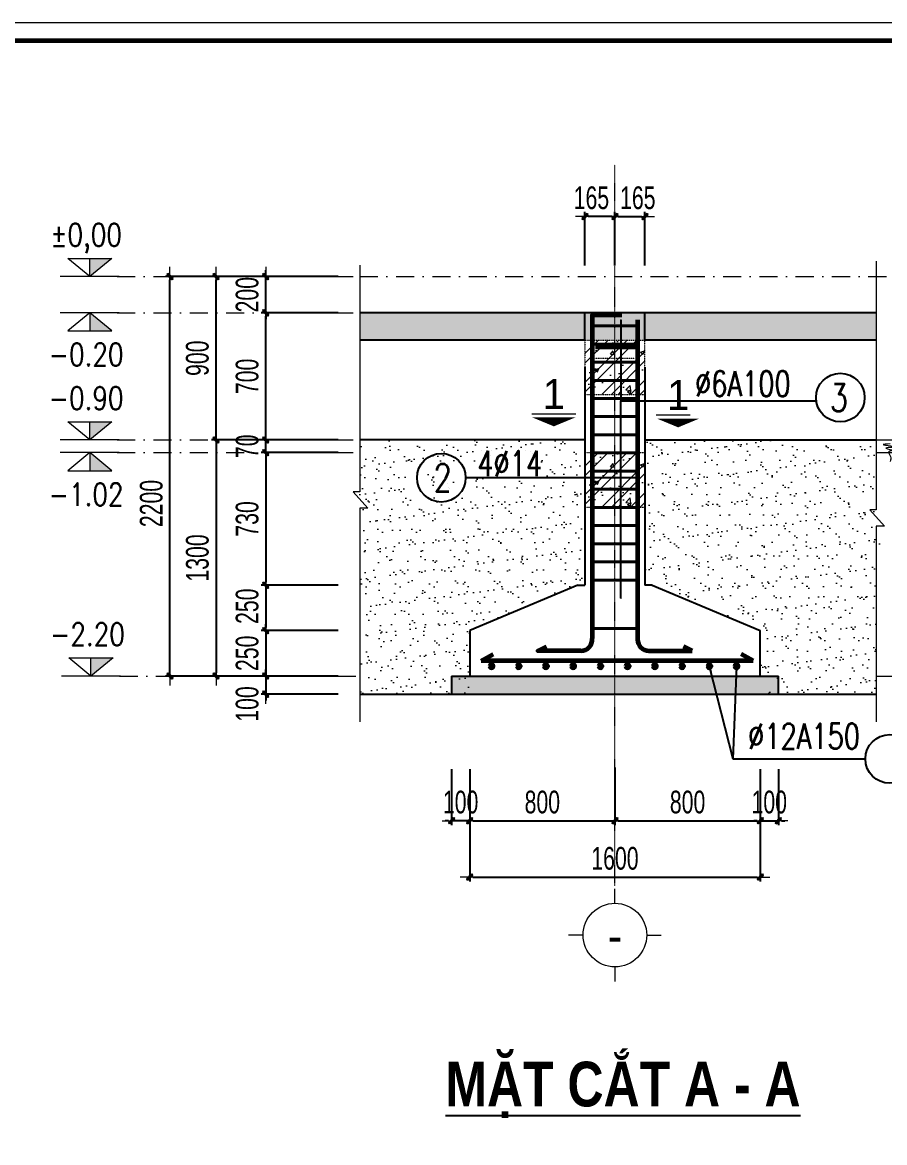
# Model space of a CAD drawing. Header units: millimetres. Extents: x -182770 to 489476, y -561170 to -280028.
# Drawn here: x -43310 to -38560, y -518758 to -512589 of the extents above; entities that cross this region are included whole.
import ezdxf
from ezdxf.enums import TextEntityAlignment as Align

# ---------------------------------------------------------------- set-up
doc = ezdxf.new("R2010")
doc.units = ezdxf.units.MM
doc.header["$MEASUREMENT"] = 0
doc.header["$PDMODE"] = 32
doc.linetypes.add('DASHDOT', pattern=[1, 0.5, -0.25, 0, -0.25])
doc.linetypes.add('HIDDEN', pattern=[0.375, 0.25, -0.125])
doc.layers.get('Defpoints').update_dxf_attribs({"color": 1})
for name, color, linetype, lineweight in [('Khungten_LCDI', 7, 'Continuous', 5), ('LC Dim', 8, 'Continuous', 18), ('LC Hatch', 252, 'Continuous', 9), ('LC ISO', 153, 'Continuous', 13), ('LC Khac', 4, 'Continuous', 9), ('LC MANH DUT', 35, 'HIDDEN', 5), ('LC Net dam2', 6, 'Continuous', 40), ('LC Net dam3', 1, 'Continuous', 60), ('LC Net manh', 133, 'Continuous', 5), ('LC Net thay', 63, 'Continuous', 25), ('LC Net truc', 79, 'DASHDOT', 13), ('LC Text1', 3, 'Continuous', 20), ('LC Text2', 7, 'Continuous', 25)]:
    doc.layers.add(name, color=color, linetype=linetype, lineweight=lineweight)
doc.styles.add('HOATBIF', font='hoatbif.shx', dxfattribs={"width": 0.7})
doc.styles.add('Khungten', font='VHAVAN.TTF', dxfattribs={"width": 0.9, "height": 5000})
doc.styles.add('LC 1', font='VHAVANB.TTF')
doc.styles.add('LC 3', font='vnsimli.shx', dxfattribs={"width": 0.75})
doc.styles.add('LC3', font='VHARIALB.TTF', dxfattribs={"width": 0.8})
doc.styles.add('T1', font='Vnsimli.shx', dxfattribs={"width": 0.8})
doc.styles.add('Title', font='VHBLACK.TTF', dxfattribs={"width": 0.8})
doc.dimstyles.new('1-100(1-50)', dxfattribs={"dimscale": 50, "dimtxt": 2.5, "dimasz": 0.35, "dimexe": 0.5, "dimexo": 0, "dimgap": 0.8, "dimtad": 1, "dimdec": 0, "dimzin": 0, "dimdsep": 46, "dimtxsty": 'HOATBIF', "dimblk1": 'DOT', "dimblk2": 'DOT', "dimsah": 1, "dimcen": -1, "dimdle": 1, "dimclrd": 256, "dimclre": 256, "dimclrt": 4, "dimadec": 3, "dimazin": 2, "dimtfac": 0.333333, "dimtdec": 0, "dimtix": 1, "dimtmove": 2, "dimatfit": 3, "dimldrblk": 'DOT', "dimfxl": 1, "dimtvp": 0.833333, "dimtolj": 1, "dimtzin": 0, "dimarcsym": 0})

# ---------------------------------------------------------------- blocks, each defined once
blk = doc.blocks.new('lcdi fix')
at = {"layer": 'Defpoints', "lineweight": 0}
blk.add_lwpolyline([(-1200, -14850), (-1200, 14850), (40800, 14850), (40800, -14850)], close=True, dxfattribs=at)
at = {"layer": 'Khungten_LCDI', "color": 5, "lineweight": 60}
blk.add_lwpolyline([(0, -14650), (0, 14650), (40600, 14650), (40600, -14650)], close=True, dxfattribs=at)
at = {"color": 7, "style": 'Khungten', "width": 0.8}
for tag, p in [('REVISION', (39499, -10746)), ('NGAYHT', (39546, -11609))]:
    blk.add_attdef(tag, text='', height=200, dxfattribs=at).set_placement(p, align=Align.CENTER)
at = {"layer": 'LC Text1', "color": 3, "style": 'LC 1', "width": 1.834006}
for tag, p, p2 in [('TENBANVE1', (36913, -8886), (40339, -8886)), ('TENBANVE2', (36913, -9562), (40339, -9562))]:
    blk.add_attdef(tag, text='', height=250, dxfattribs=at).set_placement(p, p2, align=Align.FIT)
at = {"layer": 'LC Text1', "style": 'Title', "width": 0.7}
blk.add_attdef('SOBANVE', text='', height=250, dxfattribs=at).set_placement((39562, -13896), align=Align.CENTER)
blk = doc.blocks.new('DOT')
at = {"layer": 'LC Dim'}
blk.add_line((-3, 0), (3, 0), dxfattribs=at)
at = {"layer": 'LC Dim', "color": 4}
blk.add_line((-1, -1), (1, 1), dxfattribs=at)
blk.add_lwpolyline([(0.5, 1), (-1, -0.5), (-0.5, -1), (1, 0.5)], close=True, dxfattribs=at)
blk = doc.blocks.new('*D581')
at = {"layer": 'Defpoints', "color": 0, "ltscale": 2, "transparency": 16777216}
for p in [(-40845.6, -516700.9), (-40045.6, -516692.9), (-40045.6, -516985.5)]:
    blk.add_point(p, dxfattribs=at)
at = {"layer": 'LC Dim', "lineweight": -2, "ltscale": 2, "transparency": 16777216}
for p, q in [((-40845.6, -516700.9), (-40845.6, -517010.5)), ((-40045.6, -516692.9), (-40045.6, -517010.5)), ((-40828.1, -516985.5), (-40063.1, -516985.5))]:
    blk.add_line(p, q, dxfattribs=at)
at = {"layer": 'LC Dim', "lineweight": -2, "ltscale": 2, "transparency": 16777216, "xscale": 17.5, "yscale": 17.5, "zscale": 17.5, "rotation": 180}
blk.add_blockref('DOT', (-40845.6, -516985.5), dxfattribs=at)
at = {"layer": 'LC Dim', "lineweight": -2, "ltscale": 2, "transparency": 16777216, "xscale": 17.5, "yscale": 17.5, "zscale": 17.5}
blk.add_blockref('DOT', (-40045.6, -516985.5), dxfattribs=at)
at = {"layer": 'LC Dim', "color": 4, "ltscale": 2, "transparency": 16777216, "insert": (-40445.6, -516883), "char_height": 125, "attachment_point": 5, "style": 'HOATBIF'}
blk.add_mtext('\\A1;800', dxfattribs=at)
blk = doc.blocks.new('_Dot')
at = {"color": 0, "linetype": 'ByBlock', "lineweight": -2}
blk.add_line((-0.5, 0), (-1, 0), dxfattribs=at)
at = {"color": 0, "linetype": 'ByBlock', "const_width": 0.5}
blk.add_lwpolyline([(-0.25, 0, 1), (0.25, 0, 1)], format="xyb", close=True, dxfattribs=at)
blk = doc.blocks.new('*D582')
at = {"layer": 'Defpoints', "color": 0, "ltscale": 2, "transparency": 16777216}
for p in [(-40045.6, -516692.9), (-39245.6, -516700.9), (-39245.6, -516985.5)]:
    blk.add_point(p, dxfattribs=at)
at = {"layer": 'LC Dim', "lineweight": -2, "ltscale": 2, "transparency": 16777216}
for p, q in [((-40045.6, -516692.9), (-40045.6, -517010.5)), ((-39245.6, -516700.9), (-39245.6, -517010.5)), ((-40028.1, -516985.5), (-39263.1, -516985.5))]:
    blk.add_line(p, q, dxfattribs=at)
at = {"layer": 'LC Dim', "lineweight": -2, "ltscale": 2, "transparency": 16777216, "xscale": 17.5, "yscale": 17.5, "zscale": 17.5, "rotation": 180}
blk.add_blockref('DOT', (-40045.6, -516985.5), dxfattribs=at)
at = {"layer": 'LC Dim', "lineweight": -2, "ltscale": 2, "transparency": 16777216, "xscale": 17.5, "yscale": 17.5, "zscale": 17.5}
blk.add_blockref('DOT', (-39245.6, -516985.5), dxfattribs=at)
at = {"layer": 'LC Dim', "color": 4, "ltscale": 2, "transparency": 16777216, "insert": (-39645.6, -516883), "char_height": 125, "attachment_point": 5, "style": 'HOATBIF'}
blk.add_mtext('\\A1;800', dxfattribs=at)
blk = doc.blocks.new('*D583')
at = {"layer": 'Defpoints', "color": 0, "ltscale": 2, "transparency": 16777216}
for p in [(-40845.6, -516700.9), (-39245.6, -516700.9), (-39245.6, -517295.5)]:
    blk.add_point(p, dxfattribs=at)
at = {"layer": 'LC Dim', "lineweight": -2, "ltscale": 2, "transparency": 16777216}
for p, q in [((-40845.6, -516700.9), (-40845.6, -517320.5)), ((-39245.6, -516700.9), (-39245.6, -517320.5)), ((-40828.1, -517295.5), (-39263.1, -517295.5))]:
    blk.add_line(p, q, dxfattribs=at)
at = {"layer": 'LC Dim', "lineweight": -2, "ltscale": 2, "transparency": 16777216, "xscale": 17.5, "yscale": 17.5, "zscale": 17.5, "rotation": 180}
blk.add_blockref('DOT', (-40845.6, -517295.5), dxfattribs=at)
at = {"layer": 'LC Dim', "lineweight": -2, "ltscale": 2, "transparency": 16777216, "xscale": 17.5, "yscale": 17.5, "zscale": 17.5}
blk.add_blockref('DOT', (-39245.6, -517295.5), dxfattribs=at)
at = {"layer": 'LC Dim', "color": 4, "ltscale": 2, "transparency": 16777216, "insert": (-40045.6, -517193), "char_height": 125, "attachment_point": 5, "style": 'HOATBIF'}
blk.add_mtext('\\A1;1600', dxfattribs=at)
blk = doc.blocks.new('*D584')
at = {"layer": 'Defpoints', "color": 0, "ltscale": 2, "transparency": 16777216}
for p in [(-40945.6, -516700.9), (-40845.6, -516700.9), (-40945.6, -516985.5)]:
    blk.add_point(p, dxfattribs=at)
at = {"layer": 'LC Dim', "lineweight": -2, "ltscale": 2, "transparency": 16777216}
for p, q in [((-40945.6, -516700.9), (-40945.6, -517010.5)), ((-40845.6, -516700.9), (-40845.6, -517010.5)), ((-40963.1, -516985.5), (-40980.6, -516985.5)), ((-40845.6, -516985.5), (-40945.6, -516985.5)), ((-40828.1, -516985.5), (-40810.6, -516985.5))]:
    blk.add_line(p, q, dxfattribs=at)
at = {"layer": 'LC Dim', "lineweight": -2, "ltscale": 2, "transparency": 16777216, "xscale": 17.5, "yscale": 17.5, "zscale": 17.5}
blk.add_blockref('DOT', (-40945.6, -516985.5), dxfattribs=at)
at = {"layer": 'LC Dim', "lineweight": -2, "ltscale": 2, "transparency": 16777216, "xscale": 17.5, "yscale": 17.5, "zscale": 17.5, "rotation": 180}
blk.add_blockref('DOT', (-40845.6, -516985.5), dxfattribs=at)
at = {"layer": 'LC Dim', "color": 4, "ltscale": 2, "transparency": 16777216, "insert": (-40895.6, -516883), "char_height": 125, "attachment_point": 5, "style": 'HOATBIF'}
blk.add_mtext('\\A1;100', dxfattribs=at)
blk = doc.blocks.new('*D585')
at = {"layer": 'Defpoints', "color": 0, "ltscale": 2, "transparency": 16777216}
for p in [(-39245.6, -516700.9), (-39145.6, -516700.9), (-39145.6, -516985.5)]:
    blk.add_point(p, dxfattribs=at)
at = {"layer": 'LC Dim', "lineweight": -2, "ltscale": 2, "transparency": 16777216}
for p, q in [((-39245.6, -516700.9), (-39245.6, -517010.5)), ((-39145.6, -516700.9), (-39145.6, -517010.5)), ((-39263.1, -516985.5), (-39280.6, -516985.5)), ((-39245.6, -516985.5), (-39145.6, -516985.5)), ((-39128.1, -516985.5), (-39110.6, -516985.5))]:
    blk.add_line(p, q, dxfattribs=at)
at = {"layer": 'LC Dim', "lineweight": -2, "ltscale": 2, "transparency": 16777216, "xscale": 17.5, "yscale": 17.5, "zscale": 17.5}
blk.add_blockref('DOT', (-39245.6, -516985.5), dxfattribs=at)
at = {"layer": 'LC Dim', "lineweight": -2, "ltscale": 2, "transparency": 16777216, "xscale": 17.5, "yscale": 17.5, "zscale": 17.5, "rotation": 180}
blk.add_blockref('DOT', (-39145.6, -516985.5), dxfattribs=at)
at = {"layer": 'LC Dim', "color": 4, "ltscale": 2, "transparency": 16777216, "insert": (-39195.6, -516883), "char_height": 125, "attachment_point": 5, "style": 'HOATBIF'}
blk.add_mtext('\\A1;100', dxfattribs=at)
blk = doc.blocks.new('TIEUDE1')
at = {"layer": 'LC Text2', "color": 7, "style": 'LC 1'}
blk.add_attdef('TIªU§Ò', text='', height=5, dxfattribs=at).set_placement((0, 0), align=Align.BOTTOM_CENTER)
blk.add_attdef('TL', text='', height=3, dxfattribs=at).set_placement((0, -2), align=Align.TOP_CENTER)
blk = doc.blocks.new('*D586')
at = {"layer": 'Defpoints', "color": 0, "ltscale": 2, "transparency": 16777216}
for p in [(-39880.6, -513657.8), (-40045.6, -513926.8), (-39880.6, -513926.8)]:
    blk.add_point(p, dxfattribs=at)
at = {"layer": 'LC Dim', "lineweight": -2, "ltscale": 2, "transparency": 16777216}
for p, q in [((-40045.6, -513926.8), (-40045.6, -513632.8)), ((-40028.1, -513657.8), (-39898.1, -513657.8)), ((-39880.6, -513926.8), (-39880.6, -513632.8))]:
    blk.add_line(p, q, dxfattribs=at)
at = {"layer": 'LC Dim', "lineweight": -2, "ltscale": 2, "transparency": 16777216, "xscale": 17.5, "yscale": 17.5, "zscale": 17.5, "rotation": 180}
blk.add_blockref('DOT', (-40045.6, -513657.8), dxfattribs=at)
at = {"layer": 'LC Dim', "lineweight": -2, "ltscale": 2, "transparency": 16777216, "xscale": 17.5, "yscale": 17.5, "zscale": 17.5}
blk.add_blockref('DOT', (-39880.6, -513657.8), dxfattribs=at)
at = {"layer": 'LC Dim', "color": 4, "ltscale": 2, "transparency": 16777216, "insert": (-39919.7, -513555.3), "char_height": 125, "attachment_point": 5, "style": 'HOATBIF'}
blk.add_mtext('\\A1;165', dxfattribs=at)
blk = doc.blocks.new('*D587')
at = {"layer": 'Defpoints', "color": 0, "ltscale": 2, "transparency": 16777216}
for p in [(-40210.6, -513657.8), (-40210.6, -513926.8), (-40045.6, -513926.8)]:
    blk.add_point(p, dxfattribs=at)
at = {"layer": 'LC Dim', "lineweight": -2, "ltscale": 2, "transparency": 16777216}
for p, q in [((-40210.6, -513926.8), (-40210.6, -513632.8)), ((-40063.1, -513657.8), (-40193.1, -513657.8)), ((-40045.6, -513926.8), (-40045.6, -513632.8))]:
    blk.add_line(p, q, dxfattribs=at)
at = {"layer": 'LC Dim', "lineweight": -2, "ltscale": 2, "transparency": 16777216, "xscale": 17.5, "yscale": 17.5, "zscale": 17.5, "rotation": 180}
blk.add_blockref('DOT', (-40210.6, -513657.8), dxfattribs=at)
at = {"layer": 'LC Dim', "lineweight": -2, "ltscale": 2, "transparency": 16777216, "xscale": 17.5, "yscale": 17.5, "zscale": 17.5}
blk.add_blockref('DOT', (-40045.6, -513657.8), dxfattribs=at)
at = {"layer": 'LC Dim', "color": 4, "ltscale": 2, "transparency": 16777216, "insert": (-40175.2, -513555.3), "char_height": 125, "attachment_point": 5, "style": 'HOATBIF'}
blk.add_mtext('\\A1;165', dxfattribs=at)
blk = doc.blocks.new('theptron1')
at = {"layer": 'LC Net dam3'}
for p, q in [((-0.5, 0), (0.5, 0)), ((-0.35, 0.35), (0.35, -0.35)), ((0.35, 0.35), (-0.35, -0.35)), ((0, 0.5), (0, -0.5))]:
    blk.add_line(p, q, dxfattribs=at)
blk.add_circle((0, 0), 0.5, dxfattribs=at)
blk = doc.blocks.new('*U567')
at = {"layer": 'LC Dim', "xscale": 19.6923076923333, "yscale": 19.6923076923333, "zscale": 19.6923076923333}
blk.add_blockref('theptron1', (0, 0), dxfattribs=at)
blk = doc.blocks.new('*U568')
at = {"layer": 'LC Dim', "color": 0, "linetype": 'ByBlock', "lineweight": -2}
for p in [(0, 0), (150, 0), (300, 0), (450, 0), (600, 0), (750, 0), (900, 0), (1050, 0)]:
    blk.add_blockref('*U567', p, dxfattribs=at)
at = {"layer": 'LC Dim', "color": 0, "linetype": 'ByBlock', "lineweight": -2, "transparency": 16777216}
for p in [(1200, 0), (1350, 0)]:
    blk.add_blockref('*U567', p, dxfattribs=at)
blk = doc.blocks.new('*D588')
at = {"layer": 'Defpoints', "color": 0, "ltscale": 2, "transparency": 16777216}
for p in [(-41570, -516188.2), (-41968.7, -516288.2), (-41570, -516288.2)]:
    blk.add_point(p, dxfattribs=at)
at = {"layer": 'LC Dim', "lineweight": -2, "ltscale": 2, "transparency": 16777216}
for p, q in [((-41570, -516188.2), (-41993.7, -516188.2)), ((-41968.7, -516170.7), (-41968.7, -516153.2)), ((-41968.7, -516188.2), (-41968.7, -516288.2)), ((-41570, -516288.2), (-41993.7, -516288.2)), ((-41968.7, -516305.7), (-41968.7, -516323.2))]:
    blk.add_line(p, q, dxfattribs=at)
at = {"layer": 'LC Dim', "lineweight": -2, "ltscale": 2, "transparency": 16777216, "xscale": 17.5, "yscale": 17.5, "zscale": 17.5}
for p, rotation in [((-41968.7, -516188.2), 270), ((-41968.7, -516288.2), 90)]:
    blk.add_blockref('DOT', p, dxfattribs=dict(at, rotation=rotation))
at = {"layer": 'LC Dim', "color": 4, "ltscale": 2, "transparency": 16777216, "insert": (-42071.2, -516342.3), "char_height": 125, "attachment_point": 5, "rotation": 90, "style": 'HOATBIF'}
blk.add_mtext('\\A1;100', dxfattribs=at)
blk = doc.blocks.new('*D589')
at = {"layer": 'Defpoints', "color": 0, "ltscale": 2, "transparency": 16777216}
for p in [(-41570, -515688.2), (-41968.7, -515938.2), (-41570, -515938.2)]:
    blk.add_point(p, dxfattribs=at)
at = {"layer": 'LC Dim', "lineweight": -2, "ltscale": 2, "transparency": 16777216}
for p, q in [((-41570, -515688.2), (-41993.7, -515688.2)), ((-41968.7, -515705.7), (-41968.7, -515920.7)), ((-41570, -515938.2), (-41993.7, -515938.2))]:
    blk.add_line(p, q, dxfattribs=at)
at = {"layer": 'LC Dim', "lineweight": -2, "ltscale": 2, "transparency": 16777216, "xscale": 17.5, "yscale": 17.5, "zscale": 17.5}
for p, rotation in [((-41968.7, -515688.2), 90), ((-41968.7, -515938.2), 270)]:
    blk.add_blockref('DOT', p, dxfattribs=dict(at, rotation=rotation))
at = {"layer": 'LC Dim', "color": 4, "ltscale": 2, "transparency": 16777216, "insert": (-42071.2, -515803.9), "char_height": 125, "attachment_point": 5, "rotation": 90, "style": 'HOATBIF'}
blk.add_mtext('\\A1;250', dxfattribs=at)
blk = doc.blocks.new('*D590')
at = {"layer": 'Defpoints', "color": 0, "ltscale": 2, "transparency": 16777216}
for p in [(-41968.7, -514188.2), (-41570, -514188.2), (-41570, -514888.2)]:
    blk.add_point(p, dxfattribs=at)
at = {"layer": 'LC Dim', "lineweight": -2, "ltscale": 2, "transparency": 16777216}
for p, q in [((-41570, -514188.2), (-41993.7, -514188.2)), ((-41968.7, -514870.7), (-41968.7, -514205.7)), ((-41570, -514888.2), (-41993.7, -514888.2))]:
    blk.add_line(p, q, dxfattribs=at)
at = {"layer": 'LC Dim', "lineweight": -2, "ltscale": 2, "transparency": 16777216, "xscale": 17.5, "yscale": 17.5, "zscale": 17.5}
for p, rotation in [((-41968.7, -514188.2), 90), ((-41968.7, -514888.2), 270)]:
    blk.add_blockref('DOT', p, dxfattribs=dict(at, rotation=rotation))
at = {"layer": 'LC Dim', "color": 4, "ltscale": 2, "transparency": 16777216, "insert": (-42071.2, -514538.2), "char_height": 125, "attachment_point": 5, "rotation": 90, "style": 'HOATBIF'}
blk.add_mtext('\\A1;700', dxfattribs=at)
blk = doc.blocks.new('*D591')
at = {"layer": 'Defpoints', "color": 0, "ltscale": 2, "transparency": 16777216}
for p in [(-42242.8, -513988.2), (-41570, -513988.2), (-41658.5, -514888.2)]:
    blk.add_point(p, dxfattribs=at)
at = {"layer": 'LC Dim', "lineweight": -2, "ltscale": 2, "transparency": 16777216}
for p, q in [((-41570, -513988.2), (-42267.8, -513988.2)), ((-42242.8, -514870.7), (-42242.8, -514005.7)), ((-41658.5, -514888.2), (-42267.8, -514888.2))]:
    blk.add_line(p, q, dxfattribs=at)
at = {"layer": 'LC Dim', "lineweight": -2, "ltscale": 2, "transparency": 16777216, "xscale": 17.5, "yscale": 17.5, "zscale": 17.5}
for p, rotation in [((-42242.8, -513988.2), 90), ((-42242.8, -514888.2), 270)]:
    blk.add_blockref('DOT', p, dxfattribs=dict(at, rotation=rotation))
at = {"layer": 'LC Dim', "color": 4, "ltscale": 2, "transparency": 16777216, "insert": (-42345.3, -514438.2), "char_height": 125, "attachment_point": 5, "rotation": 90, "style": 'HOATBIF'}
blk.add_mtext('\\A1;900', dxfattribs=at)
blk = doc.blocks.new('*D592')
at = {"layer": 'Defpoints', "color": 0, "ltscale": 2, "transparency": 16777216}
for p in [(-41968.7, -514888.2), (-41570, -514888.2), (-41570, -514958.2)]:
    blk.add_point(p, dxfattribs=at)
at = {"layer": 'LC Dim', "lineweight": -2, "ltscale": 2, "transparency": 16777216}
for p, q in [((-41968.7, -514870.7), (-41968.7, -514853.2)), ((-41570, -514888.2), (-41993.7, -514888.2)), ((-41968.7, -514958.2), (-41968.7, -514888.2)), ((-41570, -514958.2), (-41993.7, -514958.2)), ((-41968.7, -514975.7), (-41968.7, -514993.2))]:
    blk.add_line(p, q, dxfattribs=at)
at = {"layer": 'LC Dim', "lineweight": -2, "ltscale": 2, "transparency": 16777216, "xscale": 17.5, "yscale": 17.5, "zscale": 17.5}
for p, rotation in [((-41968.7, -514888.2), 270), ((-41968.7, -514958.2), 90)]:
    blk.add_blockref('DOT', p, dxfattribs=dict(at, rotation=rotation))
at = {"layer": 'LC Dim', "color": 4, "ltscale": 2, "transparency": 16777216, "insert": (-42071.2, -514923.2), "char_height": 125, "attachment_point": 5, "rotation": 90, "style": 'HOATBIF'}
blk.add_mtext('\\A1;70', dxfattribs=at)
blk = doc.blocks.new('*D593')
at = {"layer": 'Defpoints', "color": 0, "ltscale": 2, "transparency": 16777216}
for p in [(-42496.8, -513988.2), (-41570, -513988.2), (-41570, -516188.2)]:
    blk.add_point(p, dxfattribs=at)
at = {"layer": 'LC Dim', "lineweight": -2, "ltscale": 2, "transparency": 16777216}
for p, q in [((-41570, -513988.2), (-42521.8, -513988.2)), ((-42496.8, -516170.7), (-42496.8, -514005.7)), ((-41570, -516188.2), (-42521.8, -516188.2))]:
    blk.add_line(p, q, dxfattribs=at)
at = {"layer": 'LC Dim', "lineweight": -2, "ltscale": 2, "transparency": 16777216, "xscale": 17.5, "yscale": 17.5, "zscale": 17.5}
for p, rotation in [((-42496.8, -513988.2), 90), ((-42496.8, -516188.2), 270)]:
    blk.add_blockref('DOT', p, dxfattribs=dict(at, rotation=rotation))
at = {"layer": 'LC Dim', "color": 4, "ltscale": 2, "transparency": 16777216, "insert": (-42599.3, -515238.2), "char_height": 125, "attachment_point": 5, "rotation": 90, "style": 'HOATBIF'}
blk.add_mtext('\\A1;2200', dxfattribs=at)
blk = doc.blocks.new('*D594')
at = {"layer": 'Defpoints', "color": 0, "ltscale": 2, "transparency": 16777216}
for p in [(-41570, -514888.2), (-42242.8, -516188.2), (-41625.1, -516188.2)]:
    blk.add_point(p, dxfattribs=at)
at = {"layer": 'LC Dim', "lineweight": -2, "ltscale": 2, "transparency": 16777216}
for p, q in [((-41570, -514888.2), (-42267.8, -514888.2)), ((-42242.8, -514905.7), (-42242.8, -516170.7)), ((-41625.1, -516188.2), (-42267.8, -516188.2))]:
    blk.add_line(p, q, dxfattribs=at)
at = {"layer": 'LC Dim', "lineweight": -2, "ltscale": 2, "transparency": 16777216, "xscale": 17.5, "yscale": 17.5, "zscale": 17.5}
for p, rotation in [((-42242.8, -514888.2), 90), ((-42242.8, -516188.2), 270)]:
    blk.add_blockref('DOT', p, dxfattribs=dict(at, rotation=rotation))
at = {"layer": 'LC Dim', "color": 4, "ltscale": 2, "transparency": 16777216, "insert": (-42345.3, -515538.2), "char_height": 125, "attachment_point": 5, "rotation": 90, "style": 'HOATBIF'}
blk.add_mtext('\\A1;1300', dxfattribs=at)
blk = doc.blocks.new('mat dat')
at = {"layer": 'LC Net manh'}
for p, q in [((2, 0), (3.73, -3)), ((3.73, 0), (2, -3)), ((3.15, 0), (4.88, -3)), ((4.88, 0), (3.15, -3))]:
    blk.add_line(p, q, dxfattribs=at)
blk.add_spline([(0, 0), (-1.21, -0.12), (1.21, -0.52), (-0.75, -0.75), (0.58, -1.1), (-0.23, -1.33), (0.06, -2.19), (0, -3)], degree=3, dxfattribs=at)
blk = doc.blocks.new('*U565')
at = {"layer": 'LC Khac', "xscale": 32.00000000005184, "yscale": 32.00000000005184, "zscale": 32.00000000005184}
blk.add_blockref('mat dat', (-56.7, 48), dxfattribs=at)
blk = doc.blocks.new('*U566')
at = {"layer": 'LC Dim', "color": 0, "linetype": 'ByBlock', "lineweight": -2}
for p in [(0, 0), (256, 0)]:
    blk.add_blockref('*U565', p, dxfattribs=at)
blk = doc.blocks.new('*D602')
at = {"layer": 'Defpoints', "color": 0, "ltscale": 2, "transparency": 16777216}
for p in [(-41570, -515938.2), (-41968.7, -516188.2), (-41570, -516188.2)]:
    blk.add_point(p, dxfattribs=at)
at = {"layer": 'LC Dim', "lineweight": -2, "ltscale": 2, "transparency": 16777216}
for p, q in [((-41968.7, -515920.7), (-41968.7, -515903.2)), ((-41570, -515938.2), (-41993.7, -515938.2)), ((-41968.7, -515938.2), (-41968.7, -516188.2)), ((-41570, -516188.2), (-41993.7, -516188.2)), ((-41968.7, -516205.7), (-41968.7, -516223.2))]:
    blk.add_line(p, q, dxfattribs=at)
at = {"layer": 'LC Dim', "lineweight": -2, "ltscale": 2, "transparency": 16777216, "xscale": 17.5, "yscale": 17.5, "zscale": 17.5}
for p, rotation in [((-41968.7, -515938.2), 270), ((-41968.7, -516188.2), 90)]:
    blk.add_blockref('DOT', p, dxfattribs=dict(at, rotation=rotation))
at = {"layer": 'LC Dim', "color": 4, "ltscale": 2, "transparency": 16777216, "insert": (-42071.2, -516063.2), "char_height": 125, "attachment_point": 5, "rotation": 90, "style": 'HOATBIF'}
blk.add_mtext('\\A1;250', dxfattribs=at)
blk = doc.blocks.new('Caodo1')
at = {"layer": 'LC Text1'}
blk.add_hatch(color=4, dxfattribs=at).paths.add_polyline_path([(0, 200), (0, 0), (243, 200)])
at = {"layer": 'LC Text1', "color": 4}
for p, q in [((0, 0), (0, 200)), ((324, 0), (-324, 0))]:
    blk.add_line(p, q, dxfattribs=at)
blk.add_lwpolyline([(-243, 200), (243, 200), (0, 0), (0, 0)], close=True, dxfattribs=at)
at = {"layer": 'LC Text1', "color": 4, "style": 'T1', "width": 0.8}
blk.add_attdef('%%P0,00', text='', height=250, dxfattribs=at).set_placement((-39, 460), align=Align.MIDDLE_CENTER)
blk = doc.blocks.new('TTRUC')
at = {"layer": 'LC ISO'}
for p, q in [((0, 6.95), (0, 10.13)), ((-6.95, 0), (-10.13, 0)), ((6.95, 0), (10.13, 0)), ((0, -6.95), (0, -10.13))]:
    blk.add_line(p, q, dxfattribs=at)
at = {"layer": 'LC Net manh'}
blk.add_circle((0, 0), 6.95, dxfattribs=at)
blk = doc.blocks.new('*D575')
at = {"layer": 'Defpoints', "color": 0, "transparency": 16777216}
for p in [(-41968.7, -513988.2), (-41756.4, -513988.2), (-41570, -514188.2)]:
    blk.add_point(p, dxfattribs=at)
at = {"layer": 'LC Dim', "lineweight": -2, "transparency": 16777216}
for p, q in [((-41756.4, -513988.2), (-41993.7, -513988.2)), ((-41968.7, -513970.7), (-41968.7, -513953.2)), ((-41968.7, -514188.2), (-41968.7, -513988.2)), ((-41570, -514188.2), (-41993.7, -514188.2)), ((-41968.7, -514205.7), (-41968.7, -514223.2))]:
    blk.add_line(p, q, dxfattribs=at)
at = {"layer": 'LC Dim', "lineweight": -2, "transparency": 16777216, "xscale": 17.5, "yscale": 17.5, "zscale": 17.5}
for p, rotation in [((-41968.7, -513988.2), 270), ((-41968.7, -514188.2), 90)]:
    blk.add_blockref('DOT', p, dxfattribs=dict(at, rotation=rotation))
at = {"layer": 'LC Dim', "color": 4, "transparency": 16777216, "insert": (-42071.2, -514088.2), "char_height": 125, "attachment_point": 5, "rotation": 90, "style": 'HOATBIF'}
blk.add_mtext('\\A1;200', dxfattribs=at)
blk = doc.blocks.new('*U563')
at = {"layer": 'LC Net dam2', "ltscale": 2}
blk.add_line((-125, 0), (125, 0), dxfattribs=at)
blk = doc.blocks.new('*U564')
at = {"layer": 'LC Hatch', "color": 0, "linetype": 'ByBlock', "lineweight": -2, "transparency": 16777216}
for p in [(0, 0), (0, -100), (0, -200), (0, -300), (0, -400), (0, -500), (0, -600), (0, -700), (0, -800), (0, -900), (0, -1000), (0, -1100), (0, -1200), (0, -1300), (0, -1400)]:
    blk.add_blockref('*U563', p, dxfattribs=at)
blk = doc.blocks.new('*D576')
at = {"layer": 'Defpoints', "color": 0, "ltscale": 2, "transparency": 16777216}
for p in [(-41642.9, -514958.2), (-41968.7, -515688.2), (-41648.2, -515688.2)]:
    blk.add_point(p, dxfattribs=at)
at = {"layer": 'LC Dim', "lineweight": -2, "ltscale": 2, "transparency": 16777216}
for p, q in [((-41642.9, -514958.2), (-41993.7, -514958.2)), ((-41968.7, -514975.7), (-41968.7, -515670.7)), ((-41648.2, -515688.2), (-41993.7, -515688.2))]:
    blk.add_line(p, q, dxfattribs=at)
at = {"layer": 'LC Dim', "lineweight": -2, "ltscale": 2, "transparency": 16777216, "xscale": 17.5, "yscale": 17.5, "zscale": 17.5}
for p, rotation in [((-41968.7, -514958.2), 90), ((-41968.7, -515688.2), 270)]:
    blk.add_blockref('DOT', p, dxfattribs=dict(at, rotation=rotation))
at = {"layer": 'LC Dim', "color": 4, "ltscale": 2, "transparency": 16777216, "insert": (-42071.2, -515323.2), "char_height": 125, "attachment_point": 5, "rotation": 90, "style": 'HOATBIF'}
blk.add_mtext('\\A1;730', dxfattribs=at)

msp = doc.modelspace()

# ---------------------------------------------------------------- hatches: boundary and pattern name
at = {"layer": 'LC Hatch', "ltscale": 250}
h = msp.add_hatch(dxfattribs=at)
h.set_pattern_fill('BETONG', color=256, scale=30, double=1, pattern_type=2)
h.set_pattern_definition([(0, (-4337.71, -61800.88), (0, 155.884573), [3.75, -86.25]), (0, (-4337.71, -61794.38), (0, 155.884573), [3.75, -86.25]), (120, (-4337.71, -61800.88), (-135, -77.942286), [3.75, -86.25]), (120, (-4332.09, -61797.63), (-135, -77.942286), [3.75, -86.25]), (0, (-4292.71, -61722.94), (0, 155.884573), [3.75, -86.25]), (0, (-4292.71, -61716.44), (0, 155.884573), [3.75, -86.25]), (120, (-4292.71, -61722.94), (-135, -77.942286), [3.75, -86.25]), (120, (-4287.09, -61719.69), (-135, -77.942286), [3.75, -86.25]), (60, (-4333.96, -61800.88), (-135, 77.942286), [3.75, -86.25]), (60, (-4339.59, -61797.63), (-135, 77.942286), [3.75, -86.25]), (60, (-4288.96, -61878.82), (-135, 77.942286), [3.75, -86.25]), (60, (-4294.59, -61875.57), (-135, 77.942286), [3.75, -86.25]), (45, (-4337.713, -61800.88), (-31.819805, 31.819805), []), (50, (-4337.71, -61800.88), (215.178055, -18.82564), [22.5, -247.5]), (355, (-4337.71, -61800.88), (-41.6254, 225.65764), [18, -198]), (100.4514, (-4319.78, -61802.45), (173.55281, 206.83186), [19.12206, -210.34263]), (46.1842, (-4337.7, -61740.88), (320.17231, -49.6557), [33.75, -371.25]), (96.6356, (-4311.03, -61745.02), (280.39881, 292.23536), [28.68309, -315.5139]), (351.1842, (-4337.7, -61740.88), (280.39858, 292.23558), [27, -297]), (21, (-4307.71, -61755.88), (179.072116, -120.78567), [22.5, -247.5]), (326, (-4307.71, -61755.88), (72.9946, 217.54501), [18, -198]), (71.4514, (-4292.8, -61765.94), (252.06679, 96.75915), [19.12206, -210.34263]), (37.5, (-4337.71, -61800.88), (3.647957, 99.868156), [0, -195.6, 0, -201, 0, -198.75]), (7.5, (-4337.71, -61800.88), (78.92086, 118.323514), [0, -114.6, 0, -191.1, 0, -75.75]), (327.5, (-4404.61, -61800.88), (160.146731, -6.766462), [0, -75, 0, -234, 0, -310.5]), (317.5, (-4434.61, -61800.88), (174.95585, 30.031495), [0, -97.5, 0, -155.4, 0, -220.5])])
h.paths.add_polyline_path([(-40045.6, -514338.2), (-40045.6, -514188.2), (-41451.4, -514188.2), (-41451.4, -514338.2)])
h.paths.add_polyline_path([(-38606.1, -514338.2), (-38606.1, -514188.2), (-40045.6, -514188.2), (-40045.6, -514338.2)])
at = {"layer": 'LC Hatch'}
h = msp.add_hatch(dxfattribs=at)
h.set_pattern_fill('BTCT', color=256, scale=30)
h.set_pattern_definition([(50, (-543886.71, -693685.36), (215.178055, -18.82564), [22.5, -247.5]), (355, (-543886.7, -693685.36), (-41.6254, 225.65764), [18, -198]), (100.4514, (-543868.78, -693686.93), (173.552815, 206.83186), [19.12206, -210.34263]), (46.1842, (-543886.7, -693625.36), (320.17231, -49.6557), [33.75, -371.25]), (96.6356, (-543860.03, -693629.5), (280.39881, 292.23536), [28.68309, -315.5139]), (351.1842, (-543886.7, -693625.36), (280.39858, 292.23558), [27, -297]), (21, (-543856.71, -693640.36), (179.072116, -120.78567), [22.5, -247.5]), (326, (-543856.7, -693640.36), (72.9946, 217.54501), [18, -198]), (71.4514, (-543841.79, -693650.42), (252.06679, 96.75915), [19.12206, -210.34263]), (37.5, (-543886.71, -693685.36), (3.647957, 99.868156), [0, -195.6, 0, -201, 0, -198.75]), (7.5, (-543886.71, -693685.36), (78.920861, 118.323514), [0, -114.6, 0, -191.1, 0, -75.75]), (327.5, (-543953.61, -693685.36), (160.146731, -6.766462), [0, -75, 0, -234, 0, -310.5]), (317.5, (-543983.61, -693685.36), (174.95585, 30.031495), [0, -97.5, 0, -155.4, 0, -220.5]), (45, (-543886.71, -693685.36), (-79.549513, 79.549513), []), (45, (-543833.68, -693685.36), (-79.549513, 79.549513), [])])
h.paths.add_polyline_path([(-39880.6, -514338.2), (-40210.6, -514338.2), (-40210.6, -514638.2), (-39880.6, -514638.2)])
h = msp.add_hatch(dxfattribs=at)
h.set_pattern_fill('AR-SAND', color=256, scale=60)
h.set_pattern_definition([(37.5, (-155186.11, -376678.31), (-3.7796, 115.609426), [0, -91.2, 0, -102, 0, -97.5]), (7.5, (-155186.11, -376678.31), (106.1866, 169.32876), [0, -49.2, 0, -82.2, 0, -31.5]), (327.5, (-155259.91, -376678.31), (186.84851, 0.339543), [0, -30, 0, -108, 0, -141]), (317.5, (-155259.91, -376678.31), (180.3676, 52.66053), [0, -15, 0, -70.8, 0, -81])])
h.paths.add_polyline_path([(-39880.6, -514888.2), (-39880.6, -515238.2), (-39880.6, -515688.2), (-39840.6, -515688.2), (-39245.6, -515938.2), (-39245.6, -516288.2), (-39145.6, -516288.2), (-38606.1, -516288.2), (-38606.1, -515463.2), (-38561.1, -515463.2), (-38641.6, -515373.2), (-38606.1, -515373.2), (-38606.1, -514888.2)])
h.paths.add_polyline_path([(-40250.6, -515688.2), (-40210.6, -515688.2), (-40210.6, -515238.2), (-40210.6, -514888.2), (-41451.4, -514888.2), (-41451.4, -515273.2), (-41486.9, -515273.2), (-41406.4, -515363.2), (-41451.4, -515363.2), (-41451.4, -516288.2), (-41437.5, -516288.2), (-40945.6, -516288.2), (-40845.6, -516288.2), (-40845.6, -515938.2)])
edge = h.paths.add_edge_path(flags=16)
edge.add_arc((-41002.1, -515117.8), 155.2, -30.44175, 210.44175, ccw=False)
edge.add_arc((-41002.1, -514948.3), 281.8, 241.66608, 298.33392, ccw=False)
h.paths.add_polyline_path([(-41078.5, -515230.2), (-40925.7, -515230.2), (-40925.7, -514962.6), (-41078.5, -514962.6)], flags=16)
h.paths.add_polyline_path([(-40838.6, -515096.4), (-40421.9, -515096.4), (-40421.9, -515014.1), (-40838.6, -515014.1)], flags=16)
h = msp.add_hatch(dxfattribs=at)
h.set_pattern_fill('BTCT', color=256, scale=30)
h.set_pattern_definition([(50, (-543886.71, -694305.36), (215.178055, -18.82564), [22.5, -247.5]), (355, (-543886.7, -694305.36), (-41.6254, 225.65764), [18, -198]), (100.4514, (-543868.78, -694306.93), (173.552815, 206.83186), [19.12206, -210.34263]), (46.1842, (-543886.7, -694245.36), (320.17231, -49.6557), [33.75, -371.25]), (96.6356, (-543860.03, -694249.5), (280.39881, 292.23536), [28.68309, -315.5139]), (351.1842, (-543886.7, -694245.36), (280.39858, 292.23558), [27, -297]), (21, (-543856.71, -694260.36), (179.072116, -120.78567), [22.5, -247.5]), (326, (-543856.7, -694260.36), (72.9946, 217.54501), [18, -198]), (71.4514, (-543841.79, -694270.42), (252.06679, 96.75915), [19.12206, -210.34263]), (37.5, (-543886.71, -694305.36), (3.647957, 99.868156), [0, -195.6, 0, -201, 0, -198.75]), (7.5, (-543886.71, -694305.36), (78.920861, 118.323514), [0, -114.6, 0, -191.1, 0, -75.75]), (327.5, (-543953.61, -694305.36), (160.146731, -6.766462), [0, -75, 0, -234, 0, -310.5]), (317.5, (-543983.61, -694305.36), (174.95585, 30.031495), [0, -97.5, 0, -155.4, 0, -220.5]), (45, (-543886.71, -694305.36), (-79.549513, 79.549513), []), (45, (-543833.68, -694305.36), (-79.549513, 79.549513), [])])
h.paths.add_polyline_path([(-39880.6, -514958.2), (-40210.6, -514958.2), (-40210.6, -515258.2), (-39880.6, -515258.2)])
at = {"layer": 'LC Hatch', "ltscale": 2}
h = msp.add_hatch(dxfattribs=at)
h.set_pattern_fill('AR-CONC', color=256, scale=10, style=0)
h.set_pattern_definition([(50, (-138222.11, -338228.85), (71.726018, -6.275213), [7.5, -82.5]), (355, (-138222.11, -338228.85), (-13.875133, 75.219213), [6, -66]), (100.4514, (-138216.13, -338229.37), (57.850938, 68.943954), [6.37402, -70.11421]), (46.1842, (-138222.11, -338208.85), (106.724105, -16.5519), [11.25, -123.75]), (96.6356, (-138213.22, -338210.23), (93.46627, 97.411787), [9.56103, -105.1713]), (351.1842, (-138222.11, -338208.85), (93.466195, 97.41186), [9, -99]), (21, (-138212.11, -338213.85), (59.690705, -40.261889), [7.5, -82.5]), (326, (-138212.11, -338213.85), (24.331533, 72.515005), [6, -66]), (71.4514, (-138207.136, -338217.205), (84.022263, 32.25305), [6.37402, -70.11421]), (37.5, (-138222.11, -338228.85), (1.2159855, 33.2893854), [0, -65.2, 0, -67, 0, -66.25]), (7.5, (-138222.11, -338228.85), (26.306954, 39.441171), [0, -38.2, 0, -63.7, 0, -25.25]), (327.5, (-138244.41, -338228.85), (53.3822436, -2.255487), [0, -25, 0, -78, 0, -103.5]), (317.5, (-138254.41, -338228.85), (58.318617, 10.010498), [0, -32.5, 0, -51.8, 0, -73.5])])
h.paths.add_polyline_path([(-40945.6, -516188.2), (-40945.6, -516288.2), (-39145.6, -516288.2), (-39145.6, -516188.2)])

# ---------------------------------------------------------------- linework, layer by layer
at = {"layer": 'LC Khac', "color": 1, "ltscale": 2}
for p, q in [((-40260.9, -514746.2), (-40503.6, -514746.2)), ((-39631.3, -514751.8), (-39819, -514751.8))]:
    msp.add_line(p, q, dxfattribs=at)
for points in [[(-40382.2, -514813.2, 0, 235.7, 0), (-40382.2, -514764.5, 137.5, 137.5, 0)], [(-39697.6, -514818.8, 0, 235.7, 0), (-39697.6, -514770.1, 137.5, 137.5, 0)]]:
    msp.add_lwpolyline(points, format="xyseb", dxfattribs=at)
at = {"layer": 'LC MANH DUT', "ltscale": 0.2}
for p, q in [((-40210.6, -514338.2), (-40210.6, -514638.2)), ((-40210.6, -514338.2), (-39880.6, -514338.2)), ((-39880.6, -514638.2), (-39880.6, -514338.2)), ((-40155.6, -514438.2), (-39935.6, -514438.2)), ((-40210.6, -514638.2), (-39880.6, -514638.2)), ((-40210.6, -514958.2), (-39880.6, -514958.2)), ((-40210.6, -515258.2), (-39880.6, -515258.2))]:
    msp.add_line(p, q, dxfattribs=at)
at = {"layer": 'LC Net dam2', "ltscale": 2}
msp.add_line((-40170.6, -515926.6), (-39920.6, -515926.6), dxfattribs=at)
at = {"layer": 'LC Net dam3'}
for p, q in [((-39920.6, -514226.1), (-39920.6, -515986.9)), ((-40153, -514376.1), (-39920.6, -514376.1)), ((-39920.6, -515986.9), (-39920.6, -515986.9)), ((-39620.3, -516049.4), (-39668, -516025.9)), ((-40782.8, -516104), (-40715.7, -516067.9)), ((-39858.1, -516049.4), (-39620.3, -516049.4)), ((-39283.7, -516104), (-39350.8, -516067.9)), ((-39283.7, -516104), (-40782.8, -516104))]:
    msp.add_line(p, q, dxfattribs=at)
for points in [[(-40007.5, -514200.2), (-40170.6, -514200.2), (-40170.6, -515981.6)], [(-40233.1, -516049.4), (-40470.9, -516049.4), (-40423.3, -516025.9)]]:
    msp.add_lwpolyline(points, dxfattribs=at)
for centre, radius, start, end in [((-40233.3, -515986.5), 62.9, 270.12425, 4.49016), ((-39858.1, -515986.9), 62.5, 180, 270)]:
    msp.add_arc(centre, radius, start, end, dxfattribs=at)
at = {"layer": 'LC Net manh', "ltscale": 2}
for points in [[(-41451.4, -513926.6), (-41451.4, -515173.2), (-41486.9, -515173.2), (-41406.4, -515263.2), (-41451.4, -515263.2), (-41451.4, -516441)], [(-38606.1, -513902.8), (-38606.1, -515273.2), (-38641.6, -515273.2), (-38561.1, -515363.2), (-38606.1, -515363.2), (-38606.1, -516441)]]:
    msp.add_lwpolyline(points, dxfattribs=at)
at = {"layer": 'LC Net thay', "linetype": 'Continuous', "ltscale": 1000}
for p, q in [((-38606.1, -514188.2), (-41451.4, -514188.2)), ((-40210.6, -514338.2), (-40210.6, -514188.2)), ((-39880.6, -514338.2), (-39880.6, -514188.2)), ((-40210.6, -514338.2), (-41451.4, -514338.2)), ((-38606.1, -514338.2), (-39880.6, -514338.2)), ((-40210.6, -514488.2), (-40210.6, -515138.2)), ((-39880.6, -514488.2), (-39880.6, -515138.2)), ((-40210.6, -514888.2), (-41451.4, -514888.2)), ((-39880.6, -514888.2), (-38606.1, -514888.2)), ((-40210.6, -515138.2), (-40210.6, -515688.2)), ((-39880.6, -515138.2), (-39880.6, -515688.2)), ((-40250.6, -515688.2), (-40845.6, -515938.2)), ((-40250.6, -515688.2), (-40210.6, -515688.2)), ((-39840.6, -515688.2), (-39880.6, -515688.2)), ((-39840.6, -515688.2), (-39245.6, -515938.2)), ((-40845.6, -515938.2), (-40845.6, -516188.2)), ((-39245.6, -516188.2), (-39245.6, -515938.2)), ((-40945.6, -516188.2), (-39145.6, -516188.2)), ((-40945.6, -516188.2), (-40945.6, -516288.2)), ((-40845.6, -516188.2), (-39245.6, -516188.2)), ((-39145.6, -516288.2), (-39145.6, -516188.2)), ((-41451.4, -516288.2), (-38606.1, -516288.2)), ((-40945.6, -516288.2), (-39145.6, -516288.2))]:
    msp.add_line(p, q, dxfattribs=at)
at = {"layer": 'LC Net truc'}
msp.add_line((-40045.6, -517344.6), (-40045.6, -513372.8), dxfattribs=at)
at = {"layer": 'LC Net truc', "ltscale": 200}
for p, q in [((-42788.2, -513988.2), (-41451.4, -513988.2)), ((-41451.4, -513988.2), (-36564.8, -513988.2)), ((-42788.2, -514188.2), (-41451.4, -514188.2)), ((-42788.2, -514888.2), (-41451.4, -514888.2)), ((-38606.1, -514888.2), (-36564.8, -514888.2)), ((-42788.2, -514958.2), (-41451.4, -514958.2)), ((-38606.1, -514958.2), (-36564.8, -514958.2)), ((-42774.3, -516188.2), (-41437.5, -516188.2)), ((-38606.1, -516188.2), (-36564.8, -516188.2))]:
    msp.add_line(p, q, dxfattribs=at)
at = {"layer": 'LC Text2', "ltscale": 100}
for centre in [(-38804.2, -514654.8), (-41002.1, -515096.4), (-38532.3, -516644.6)]:
    msp.add_circle(centre, 133.8, dxfattribs=at)

# ---------------------------------------------------------------- block references
at = {"layer": 'LC Dim'}
msp.add_blockref('*U566', (-38473.1, -514958.2), dxfattribs=at)
at = {"layer": 'LC Dim', "extrusion": (0, 0, -1), "zscale": -1, "rotation": 180}
msp.add_blockref('*U568', (40726, -516134), dxfattribs=at)
at = {"layer": 'LC Hatch'}
msp.add_blockref('*U564', (-40045.6, -514260), dxfattribs=at)
at = {"layer": 'LC ISO', "xscale": 25.19610424696835, "yscale": 25.19610424696835, "zscale": 25.19610424696835}
msp.add_blockref('TTRUC', (-40045.6, -517614.8), dxfattribs=at)
at = {"layer": 'LC Net thay', "xscale": 0.5000000000000013, "yscale": 0.5000000000000013, "zscale": 0.5000000000000013}
msp.add_blockref('lcdi fix', (-49449.6, -520013.8), dxfattribs=at)
at = {"layer": 'LC Text1'}
ref = msp.add_blockref('Caodo1', (-42938.6, -513988.2), dxfattribs=dict(at, xscale=0.5, yscale=0.5, zscale=0.5))
ref.add_attrib('%%P0,00', '%%p0,00', dxfattribs={"layer": 'LC Text2', "height": 125, "style": 'T1', "width": 0.8}).set_placement((-42958.2, -513758.5), align=Align.MIDDLE_CENTER)
ref = msp.add_blockref('Caodo1', (-42938.6, -514188.2), dxfattribs=dict(at, xscale=-0.5, yscale=0.5, zscale=0.5, rotation=180.000000000452))
ref.add_attrib('%%P0,00', '-0.20', dxfattribs={"layer": 'LC Text2', "height": 125, "style": 'T1', "width": 0.8}).set_placement((-42958.2, -514418), align=Align.MIDDLE_CENTER)
ref = msp.add_blockref('Caodo1', (-42938.6, -514888.2), dxfattribs=dict(at, xscale=0.5, yscale=0.5, zscale=0.5))
ref.add_attrib('%%P0,00', '-0.90', dxfattribs={"layer": 'LC Text2', "height": 125, "style": 'T1', "width": 0.8}).set_placement((-42958.2, -514658.5), align=Align.MIDDLE_CENTER)
ref = msp.add_blockref('Caodo1', (-42938.6, -514958.2), dxfattribs=dict(at, xscale=-0.5, yscale=0.5, zscale=0.5, rotation=180.000000000452))
ref.add_attrib('%%P0,00', '-1.02', dxfattribs={"layer": 'LC Text2', "height": 125, "style": 'T1', "width": 0.8}).set_placement((-42958.2, -515188), align=Align.MIDDLE_CENTER)
ref = msp.add_blockref('Caodo1', (-42931.7, -516188.2), dxfattribs=dict(at, xscale=0.5, yscale=0.5, zscale=0.5))
ref.add_attrib('%%P0,00', '-2.20', dxfattribs={"layer": 'LC Text2', "height": 125, "style": 'T1', "width": 0.8}).set_placement((-42951.2, -515958.5), align=Align.MIDDLE_CENTER)
at = {"layer": 'LC Text2'}
ref = msp.add_blockref('TIEUDE1', (-40001.4, -518632.3), dxfattribs=dict(at, xscale=50.00000000009664, yscale=50.00000000009664, zscale=50.00000000009664))
ref.add_attrib('TIªU§Ò', '%%UmÆt c¾t A - A', dxfattribs={"color": 7, "height": 246.221, "style": 'LC3', "width": 0.8}).set_placement((-40001.4, -518632.3), align=Align.BOTTOM_CENTER)

# ---------------------------------------------------------------- texts
at = {"ltscale": 2, "style": 'LC 1'}
for p in [(-40382.2, -514635.1), (-39697.6, -514640.7)]:
    msp.add_attdef('1', text='B', height=165, dxfattribs=at).set_placement(p, align=Align.MIDDLE_CENTER)
at = {"layer": 'LC Text1', "ltscale": 0.2, "style": 'LC 1', "width": 0.9}
msp.add_text('-', height=197.3, dxfattribs=at).set_placement((-40045.6, -517775.3), align=Align.BOTTOM_CENTER)
at = {"layer": 'LC Text2', "linetype": 'ByBlock', "style": 'LC 3', "width": 0.75}
for s, p in [('%%C6A100', (-39604.5, -514647.7)), ('4%%C14', (-40803.8, -515087.7)), ('%%C12A150', (-39312, -516589.1))]:
    msp.add_text(s, height=138.89, dxfattribs=at).set_placement(p)
at = {"layer": 'LC Text2', "ltscale": 100, "style": 'LC 3', "width": 0.75}
for s, p in [('3', (-38811.7, -514654.8)), ('2', (-40994.6, -515096.4))]:
    msp.add_text(s, height=152.8, dxfattribs=at).set_placement(p, align=Align.MIDDLE_CENTER)

# ---------------------------------------------------------------- dimensions: what is measured, and where the dimension line sits
at = {"layer": 'LC Dim', "ltscale": 2}
for base, p1, p2, angle, picture, middle in [((-40210.6, -513657.8), (-40045.6, -513926.8), (-40210.6, -513926.8), 180, '*D587', (-40175.2, -513555.3)), ((-42496.8, -513988.2), (-41570, -516188.2), (-41570, -513988.2), 90, '*D593', (-42599.3, -515238.2)), ((-41968.7, -515938.2), (-41570, -515688.2), (-41570, -515938.2), 90, '*D589', (-42071.2, -515803.9)), ((-41968.7, -516288.2), (-41570, -516188.2), (-41570, -516288.2), 90, '*D588', (-42071.2, -516342.3))]:
    dim = msp.add_linear_dim(base=base, p1=p1, p2=p2, angle=angle, dimstyle='1-100(1-50)', dxfattribs=at)
    dim.commit()
    dim.dimension.update_dxf_attribs({"geometry": picture, "text_midpoint": middle, "dimtype": 160})
dim = msp.add_linear_dim(base=(-39880.6, -513657.8), p1=(-40045.6, -513926.8), p2=(-39880.6, -513926.8), dimstyle='1-100(1-50)', dxfattribs=at)
dim.commit()
dim.dimension.update_dxf_attribs({"geometry": '*D586', "text_midpoint": (-39919.7, -513555.3), "dimtype": 160})
for base, p1, p2, picture, middle in [((-42242.8, -513988.2), (-41658.5, -514888.2), (-41570, -513988.2), '*D591', (-42345.3, -514438.2)), ((-41968.7, -514188.2), (-41570, -514888.2), (-41570, -514188.2), '*D590', (-42071.2, -514538.2)), ((-42242.8, -516188.2), (-41570, -514888.2), (-41625.1, -516188.2), '*D594', (-42345.3, -515538.2)), ((-41968.7, -514888.2), (-41570, -514958.2), (-41570, -514888.2), '*D592', (-42071.2, -514923.2)), ((-41968.7, -515688.2), (-41642.9, -514958.2), (-41648.2, -515688.2), '*D576', (-42071.2, -515323.2)), ((-41968.7, -516188.2), (-41570, -515938.2), (-41570, -516188.2), '*D602', (-42071.2, -516063.2))]:
    dim = msp.add_linear_dim(base=base, p1=p1, p2=p2, angle=90, dimstyle='1-100(1-50)', dxfattribs=at)
    dim.commit()
    dim.dimension.update_dxf_attribs({"geometry": picture, "text_midpoint": middle})
at = {"layer": 'LC Dim'}
dim = msp.add_linear_dim(base=(-41968.7, -513988.2), p1=(-41570, -514188.2), p2=(-41756.4, -513988.2), angle=90, dimstyle='1-100(1-50)', dxfattribs=at)
dim.commit()
dim.dimension.update_dxf_attribs({"geometry": '*D575', "text_midpoint": (-42071.2, -514088.2)})
at = {"layer": 'LC Dim', "ltscale": 2}
for base, p1, p2, picture, middle in [((-40945.6, -516985.5), (-40845.6, -516700.9), (-40945.6, -516700.9), '*D584', (-40895.6, -516883)), ((-40045.6, -516985.5), (-40845.6, -516700.9), (-40045.6, -516692.9), '*D581', (-40445.6, -516883)), ((-39245.6, -517295.5), (-40845.6, -516700.9), (-39245.6, -516700.9), '*D583', (-40045.6, -517193)), ((-39245.6, -516985.5), (-40045.6, -516692.9), (-39245.6, -516700.9), '*D582', (-39645.6, -516883)), ((-39145.6, -516985.5), (-39245.6, -516700.9), (-39145.6, -516700.9), '*D585', (-39195.6, -516883))]:
    dim = msp.add_linear_dim(base=base, p1=p1, p2=p2, dimstyle='1-100(1-50)', dxfattribs=at)
    dim.commit()
    dim.dimension.update_dxf_attribs({"geometry": picture, "text_midpoint": middle})

# ---------------------------------------------------------------- leaders
for points, override in [([(-40012.7, -514227.3), (-40012.7, -514672.8), (-39005.5, -514672.8)], {"dimasz": 0.15}), ([(-40012.7, -515760), (-40012.7, -514672.8), (-38937.9, -514672.8)], {"dimasz": 0.15}), ([(-40170.6, -515096.4), (-40305.6, -515096.4), (-40868.4, -515096.4)], {"dimasz": 0.15}), ([(-39920.6, -515096.4), (-40110.6, -515096.4), (-40728.4, -515096.4)], {"dimasz": 0.15}), ([(-39526, -516134), (-39396.1, -516644.6), (-38666.1, -516644.6)], {"dimasz": 0.7}), ([(-39376, -516134), (-39396.1, -516644.6), (-38666.1, -516644.6)], {"dimasz": 0.7})]:
    msp.add_leader(points, dimstyle='1-100(1-50)', override=override, dxfattribs=at)

doc.saveas('drawing.dxf')
